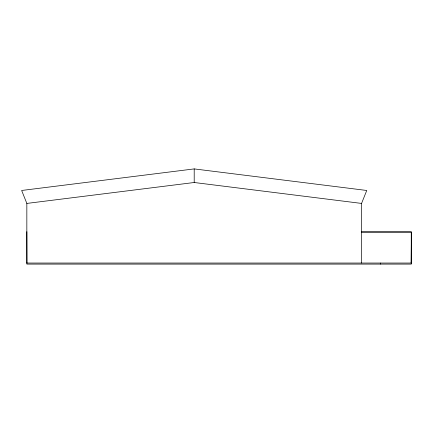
<?xml version="1.0" encoding="UTF-8"?>
<svg xmlns="http://www.w3.org/2000/svg" width="433" height="433" viewBox="0 0 433 433"><rect width="100%" height="100%" fill="white"/><g stroke="black" fill="none" stroke-linecap="round" stroke-linejoin="round"><path stroke-width="0.65" d="M361.56 263.048L361.56 203.423L366.751 190.477L194.201 168.908L21.65 190.477L26.841 203.423L26.841 264.092L411.35 264.092L411.35 231.666L361.56 231.666M26.841 203.423L194.201 182.504L361.56 203.423M26.841 231.666L26.943 263.048M361.56 232.505L411.35 232.505M411.35 242.128L411.139 263.048M26.841 263.048L411.35 263.048M411.247 232.505L411.247 263.048M380.39 263.048L380.39 264.092M194.201 168.908L194.201 182.504"/></g></svg>
